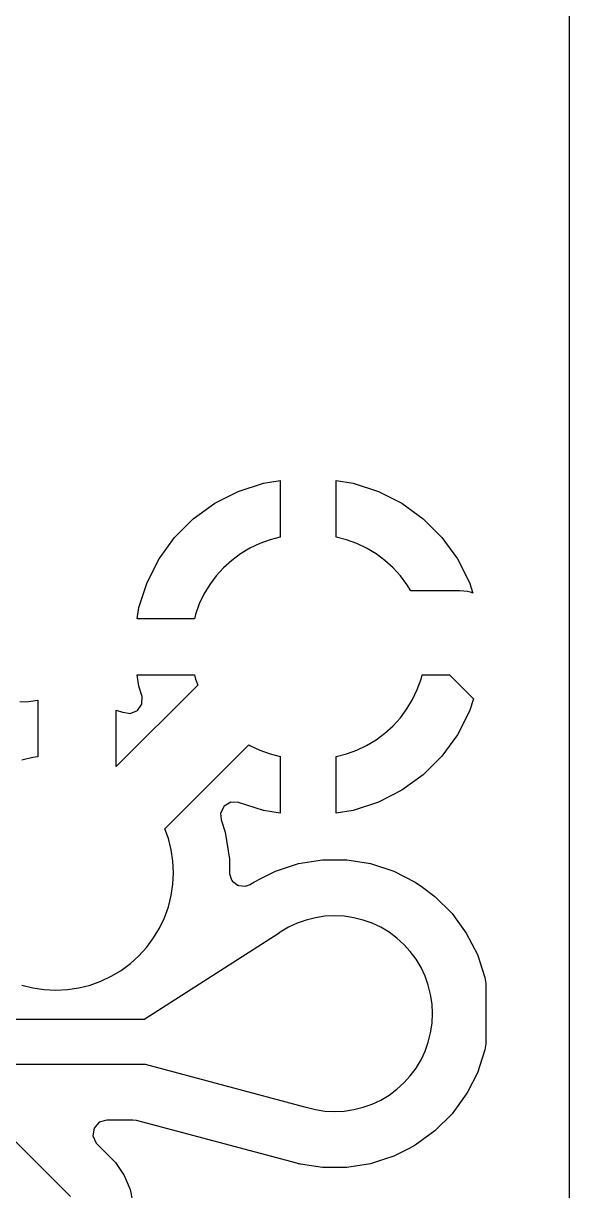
# Model space of a CAD drawing. Header units: metres. Extents: x 0.3 to 99.7, y 0.3 to 59.7.
# Drawn here: x 94.82 to 99.7, y 43.27 to 53.7 of the extents above; entities that cross this region are included whole.
import ezdxf

# ---------------------------------------------------------------- set-up
doc = ezdxf.new("R2010")
doc.units = ezdxf.units.M

msp = doc.modelspace()

# ---------------------------------------------------------------- linework, layer by layer
for points in [[(99.699, 3.803), (99.699, 56.197)], [(97.115, 49.11), (97.115, 49.11), (97.115, 49.11), (97.115, 49.11), (97.115, 49.11), (97.115, 49.11), (97.115, 49.11), (97.115, 49.11), (97.115, 49.11), (97.115, 49.11), (97.115, 49.11), (97.115, 49.11), (97.115, 49.11), (97.115, 49.11), (97.115, 49.11), (97.115, 49.11), (97.115, 49.11), (97.115, 49.11), (97.115, 49.11), (97.115, 49.11), (97.115, 49.11), (97.115, 49.11), (97.115, 49.11), (97.115, 49.11), (97.115, 49.11), (97.115, 49.11), (97.115, 49.11), (97.115, 49.11), (97.115, 49.11), (97.115, 49.11), (97.025, 49.087), (96.932, 49.054), (96.844, 49.012), (96.759, 48.961), (96.681, 48.903), (96.608, 48.837), (96.542, 48.764), (96.484, 48.686), (96.433, 48.601), (96.391, 48.513), (96.358, 48.42), (96.348, 48.38), (96.348, 48.38), (96.348, 48.38), (96.348, 48.38), (96.348, 48.38), (96.348, 48.38), (96.348, 48.38), (96.348, 48.38), (96.348, 48.38), (96.348, 48.38), (96.348, 48.38), (96.348, 48.38), (96.348, 48.38), (96.348, 48.38), (96.348, 48.38), (96.348, 48.38), (96.348, 48.38), (96.348, 48.38), (96.348, 48.38), (96.348, 48.38), (96.348, 48.38), (96.348, 48.38), (96.348, 48.38), (96.348, 48.38), (96.348, 48.38), (96.348, 48.38), (96.348, 48.38), (96.348, 48.38), (96.348, 48.38), (96.348, 48.38), (95.836, 48.38), (95.836, 48.38), (95.836, 48.38), (95.836, 48.38), (95.836, 48.38), (95.836, 48.38), (95.836, 48.38), (95.836, 48.38), (95.836, 48.38), (95.836, 48.38), (95.836, 48.38), (95.836, 48.38), (95.836, 48.38), (95.836, 48.38), (95.836, 48.38), (95.836, 48.38), (95.836, 48.38), (95.836, 48.38), (95.836, 48.38), (95.836, 48.38), (95.836, 48.38), (95.836, 48.38), (95.836, 48.38), (95.836, 48.38), (95.836, 48.38), (95.836, 48.38), (95.836, 48.38), (95.836, 48.38), (95.836, 48.38), (95.836, 48.38), (95.836, 48.38), (95.836, 48.38), (95.836, 48.38), (95.836, 48.38), (95.836, 48.38), (95.836, 48.38), (95.836, 48.38), (95.836, 48.38), (95.852, 48.481), (95.852, 48.481), (95.852, 48.481), (95.852, 48.481), (95.852, 48.481), (95.852, 48.481), (95.925, 48.706), (95.925, 48.706), (95.925, 48.706), (95.925, 48.706), (95.925, 48.706), (95.925, 48.706), (96.032, 48.916), (96.032, 48.916), (96.032, 48.916), (96.032, 48.916), (96.032, 48.916), (96.032, 48.916), (96.171, 49.107), (96.171, 49.107), (96.171, 49.107), (96.171, 49.107), (96.171, 49.107), (96.171, 49.107), (96.338, 49.274), (96.338, 49.274), (96.338, 49.274), (96.338, 49.274), (96.338, 49.274), (96.338, 49.274), (96.529, 49.413), (96.529, 49.413), (96.529, 49.413), (96.529, 49.413), (96.529, 49.413), (96.529, 49.413), (96.739, 49.52), (96.739, 49.52), (96.739, 49.52), (96.739, 49.52), (96.739, 49.52), (96.739, 49.52), (96.964, 49.593), (96.964, 49.593), (96.964, 49.593), (96.964, 49.593), (96.964, 49.593), (96.964, 49.593), (97.115, 49.617), (97.115, 49.617), (97.115, 49.617), (97.115, 49.617), (97.115, 49.617), (97.115, 49.617), (97.115, 49.617), (97.115, 49.617), (97.115, 49.617), (97.115, 49.617), (97.115, 49.617), (97.115, 49.617), (97.115, 49.617), (97.115, 49.617), (97.115, 49.617), (97.115, 49.617), (97.115, 49.617), (97.115, 49.617), (97.115, 49.617), (97.115, 49.617), (97.115, 49.617), (97.115, 49.617), (97.115, 49.617), (97.115, 49.617), (97.115, 49.617), (97.115, 49.617), (97.115, 49.617), (97.115, 49.617), (97.115, 49.617), (97.115, 49.617), (97.115, 49.617), (97.115, 49.617), (97.115, 49.617), (97.115, 49.617), (97.115, 49.617), (97.115, 49.617), (97.115, 49.617), (97.115, 49.617), (97.115, 49.11)], [(98.836, 48.61), (98.836, 48.61), (98.836, 48.61), (98.836, 48.61), (98.836, 48.61), (98.836, 48.61), (98.836, 48.61), (98.836, 48.61), (98.836, 48.61), (98.836, 48.61), (98.836, 48.61), (98.836, 48.61), (98.836, 48.61), (98.836, 48.61), (98.836, 48.61), (98.836, 48.61), (98.836, 48.61), (98.836, 48.61), (98.836, 48.61), (98.836, 48.61), (98.836, 48.61), (98.836, 48.61), (98.836, 48.61), (98.836, 48.61), (98.836, 48.61), (98.836, 48.61), (98.836, 48.61), (98.836, 48.61), (98.836, 48.61), (98.836, 48.61), (98.836, 48.61), (98.836, 48.61), (98.836, 48.61), (98.836, 48.61), (98.836, 48.61), (98.836, 48.61), (98.836, 48.61), (98.836, 48.61), (98.836, 48.61), (98.836, 48.61), (98.836, 48.61), (98.836, 48.61), (98.836, 48.61), (98.836, 48.61), (98.836, 48.61), (98.836, 48.61), (98.836, 48.61), (98.836, 48.61), (98.822, 48.615), (98.788, 48.623), (98.754, 48.628), (98.72, 48.63), (98.28, 48.63), (98.28, 48.63), (98.28, 48.63), (98.28, 48.63), (98.28, 48.63), (98.28, 48.63), (98.28, 48.63), (98.28, 48.63), (98.28, 48.63), (98.28, 48.63), (98.28, 48.63), (98.28, 48.63), (98.28, 48.63), (98.28, 48.63), (98.28, 48.63), (98.28, 48.63), (98.28, 48.63), (98.28, 48.63), (98.28, 48.63), (98.28, 48.63), (98.28, 48.63), (98.28, 48.63), (98.28, 48.63), (98.28, 48.63), (98.246, 48.686), (98.188, 48.764), (98.122, 48.837), (98.049, 48.903), (97.971, 48.961), (97.886, 49.012), (97.798, 49.054), (97.705, 49.087), (97.615, 49.11), (97.615, 49.11), (97.615, 49.11), (97.615, 49.11), (97.615, 49.11), (97.615, 49.11), (97.615, 49.11), (97.615, 49.11), (97.615, 49.11), (97.615, 49.11), (97.615, 49.11), (97.615, 49.11), (97.615, 49.11), (97.615, 49.11), (97.615, 49.11), (97.615, 49.11), (97.615, 49.11), (97.615, 49.11), (97.615, 49.11), (97.615, 49.11), (97.615, 49.11), (97.615, 49.11), (97.615, 49.11), (97.615, 49.11), (97.615, 49.11), (97.615, 49.11), (97.615, 49.11), (97.615, 49.11), (97.615, 49.11), (97.615, 49.11), (97.615, 49.617), (97.615, 49.617), (97.615, 49.617), (97.615, 49.617), (97.615, 49.617), (97.615, 49.617), (97.615, 49.617), (97.615, 49.617), (97.615, 49.617), (97.615, 49.617), (97.615, 49.617), (97.615, 49.617), (97.615, 49.617), (97.615, 49.617), (97.615, 49.617), (97.615, 49.617), (97.615, 49.617), (97.615, 49.617), (97.615, 49.617), (97.615, 49.617), (97.615, 49.617), (97.615, 49.617), (97.615, 49.617), (97.615, 49.617), (97.615, 49.617), (97.615, 49.617), (97.615, 49.617), (97.615, 49.617), (97.615, 49.617), (97.615, 49.617), (97.615, 49.617), (97.615, 49.617), (97.615, 49.617), (97.615, 49.617), (97.615, 49.617), (97.615, 49.617), (97.615, 49.617), (97.615, 49.617), (97.766, 49.593), (97.766, 49.593), (97.766, 49.593), (97.766, 49.593), (97.766, 49.593), (97.766, 49.593), (97.991, 49.52), (97.991, 49.52), (97.991, 49.52), (97.991, 49.52), (97.991, 49.52), (97.991, 49.52), (98.201, 49.413), (98.201, 49.413), (98.201, 49.413), (98.201, 49.413), (98.201, 49.413), (98.201, 49.413), (98.392, 49.274), (98.392, 49.274), (98.392, 49.274), (98.392, 49.274), (98.392, 49.274), (98.392, 49.274), (98.559, 49.107), (98.559, 49.107), (98.559, 49.107), (98.559, 49.107), (98.559, 49.107), (98.559, 49.107), (98.698, 48.916), (98.698, 48.916), (98.698, 48.916), (98.698, 48.916), (98.698, 48.916), (98.698, 48.916), (98.805, 48.706), (98.805, 48.706), (98.805, 48.706), (98.805, 48.706), (98.805, 48.706), (98.805, 48.706), (98.836, 48.61)], [(96.348, 47.88), (96.348, 47.88), (96.348, 47.88), (96.348, 47.88), (96.348, 47.88), (96.348, 47.88), (96.348, 47.88), (96.348, 47.88), (96.348, 47.88), (96.348, 47.88), (96.348, 47.88), (96.348, 47.88), (96.348, 47.88), (96.348, 47.88), (96.348, 47.88), (96.348, 47.88), (96.348, 47.88), (96.348, 47.88), (96.348, 47.88), (96.348, 47.88), (96.348, 47.88), (96.348, 47.88), (96.348, 47.88), (96.348, 47.88), (96.348, 47.88), (96.348, 47.88), (96.348, 47.88), (96.348, 47.88), (96.348, 47.88), (96.348, 47.88), (96.358, 47.84), (96.377, 47.787), (96.377, 47.787), (96.377, 47.787), (96.377, 47.787), (96.377, 47.787), (96.377, 47.787), (96.377, 47.787), (96.377, 47.787), (96.377, 47.787), (96.377, 47.787), (96.377, 47.787), (96.377, 47.787), (96.377, 47.787), (96.377, 47.787), (96.377, 47.787), (96.377, 47.787), (96.377, 47.787), (96.377, 47.787), (96.377, 47.787), (96.377, 47.787), (96.377, 47.787), (96.377, 47.787), (96.377, 47.787), (96.377, 47.787), (95.65, 47.06), (95.65, 47.06), (95.65, 47.06), (95.65, 47.06), (95.65, 47.06), (95.65, 47.06), (95.65, 47.06), (95.65, 47.06), (95.65, 47.06), (95.65, 47.06), (95.65, 47.06), (95.65, 47.06), (95.65, 47.06), (95.65, 47.06), (95.65, 47.06), (95.65, 47.06), (95.65, 47.06), (95.65, 47.06), (95.65, 47.06), (95.65, 47.06), (95.65, 47.06), (95.65, 47.06), (95.65, 47.06), (95.65, 47.06), (95.65, 47.06), (95.65, 47.06), (95.65, 47.06), (95.65, 47.06), (95.65, 47.06), (95.65, 47.06), (95.65, 47.06), (95.65, 47.06), (95.65, 47.06), (95.65, 47.06), (95.65, 47.06), (95.65, 47.06), (95.65, 47.06), (95.65, 47.06), (95.65, 47.06), (95.65, 47.06), (95.65, 47.06), (95.65, 47.06), (95.65, 47.06), (95.65, 47.06), (95.65, 47.06), (95.65, 47.06), (95.65, 47.06), (95.65, 47.06), (95.65, 47.06), (95.65, 47.06), (95.65, 47.564), (95.65, 47.564), (95.65, 47.564), (95.65, 47.564), (95.65, 47.564), (95.65, 47.564), (95.65, 47.564), (95.65, 47.564), (95.65, 47.564), (95.65, 47.564), (95.65, 47.564), (95.65, 47.564), (95.65, 47.564), (95.65, 47.564), (95.65, 47.564), (95.65, 47.564), (95.65, 47.564), (95.65, 47.564), (95.65, 47.564), (95.65, 47.564), (95.65, 47.564), (95.65, 47.564), (95.65, 47.564), (95.65, 47.564), (95.65, 47.564), (95.65, 47.564), (95.65, 47.564), (95.65, 47.564), (95.65, 47.564), (95.65, 47.564), (95.65, 47.564), (95.65, 47.564), (95.65, 47.564), (95.65, 47.564), (95.65, 47.564), (95.65, 47.564), (95.65, 47.564), (95.65, 47.564), (95.65, 47.564), (95.65, 47.564), (95.705, 47.546), (95.705, 47.546), (95.705, 47.546), (95.705, 47.546), (95.71, 47.545), (95.71, 47.546), (95.71, 47.546), (95.71, 47.546), (95.71, 47.546), (95.71, 47.546), (95.71, 47.546), (95.71, 47.546), (95.71, 47.546), (95.71, 47.546), (95.71, 47.546), (95.71, 47.546), (95.71, 47.546), (95.71, 47.546), (95.71, 47.546), (95.71, 47.546), (95.71, 47.546), (95.71, 47.546), (95.71, 47.546), (95.71, 47.546), (95.71, 47.546), (95.71, 47.546), (95.71, 47.546), (95.71, 47.546), (95.71, 47.546), (95.71, 47.546), (95.71, 47.546), (95.71, 47.546), (95.71, 47.546), (95.71, 47.546), (95.71, 47.546), (95.773, 47.534), (95.838, 47.56), (95.878, 47.617), (95.881, 47.687), (95.879, 47.695), (95.852, 47.779), (95.852, 47.779), (95.852, 47.779), (95.852, 47.779), (95.852, 47.779), (95.852, 47.779), (95.836, 47.88), (95.836, 47.88), (95.836, 47.88), (95.836, 47.88), (95.836, 47.88), (95.836, 47.88), (95.836, 47.88), (95.836, 47.88), (95.836, 47.88), (95.836, 47.88), (95.836, 47.88), (95.836, 47.88), (95.836, 47.88), (95.836, 47.88), (95.836, 47.88), (95.836, 47.88), (95.836, 47.88), (95.836, 47.88), (95.836, 47.88), (95.836, 47.88), (95.836, 47.88), (95.836, 47.88), (95.836, 47.88), (95.836, 47.88), (95.836, 47.88), (95.836, 47.88), (95.836, 47.88), (95.836, 47.88), (95.836, 47.88), (95.836, 47.88), (95.836, 47.88), (95.836, 47.88), (95.836, 47.88), (95.836, 47.88), (95.836, 47.88), (95.836, 47.88), (95.836, 47.88), (95.836, 47.88), (96.348, 47.88)], [(97.766, 46.667), (97.766, 46.667), (97.766, 46.667), (97.766, 46.667), (97.766, 46.667), (97.766, 46.667), (97.766, 46.667), (97.615, 46.643), (97.615, 46.643), (97.615, 46.643), (97.615, 46.643), (97.615, 46.643), (97.615, 46.643), (97.615, 46.643), (97.615, 46.643), (97.615, 46.643), (97.615, 46.643), (97.615, 46.643), (97.615, 46.643), (97.615, 46.643), (97.615, 46.643), (97.615, 46.643), (97.615, 46.643), (97.615, 46.643), (97.615, 46.643), (97.615, 46.643), (97.615, 46.643), (97.615, 46.643), (97.615, 46.643), (97.615, 46.643), (97.615, 46.643), (97.615, 46.643), (97.615, 46.643), (97.615, 46.643), (97.615, 46.643), (97.615, 46.643), (97.615, 46.643), (97.615, 46.643), (97.615, 46.643), (97.615, 46.643), (97.615, 46.643), (97.615, 46.643), (97.615, 46.643), (97.615, 46.643), (97.615, 46.643), (97.615, 47.15), (97.615, 47.15), (97.615, 47.15), (97.615, 47.15), (97.615, 47.15), (97.615, 47.15), (97.615, 47.15), (97.615, 47.15), (97.615, 47.15), (97.615, 47.15), (97.615, 47.15), (97.615, 47.15), (97.615, 47.15), (97.615, 47.15), (97.615, 47.15), (97.615, 47.15), (97.615, 47.15), (97.615, 47.15), (97.615, 47.15), (97.615, 47.15), (97.615, 47.15), (97.615, 47.15), (97.615, 47.15), (97.615, 47.15), (97.615, 47.15), (97.615, 47.15), (97.615, 47.15), (97.615, 47.15), (97.615, 47.15), (97.615, 47.15), (97.705, 47.173), (97.798, 47.206), (97.886, 47.248), (97.971, 47.299), (98.049, 47.357), (98.122, 47.423), (98.188, 47.496), (98.246, 47.574), (98.297, 47.659), (98.339, 47.747), (98.372, 47.84), (98.382, 47.88), (98.382, 47.88), (98.382, 47.88), (98.382, 47.88), (98.382, 47.88), (98.382, 47.88), (98.382, 47.88), (98.382, 47.88), (98.382, 47.88), (98.382, 47.88), (98.382, 47.88), (98.382, 47.88), (98.382, 47.88), (98.382, 47.88), (98.382, 47.88), (98.382, 47.88), (98.382, 47.88), (98.382, 47.88), (98.382, 47.88), (98.382, 47.88), (98.382, 47.88), (98.382, 47.88), (98.382, 47.88), (98.382, 47.88), (98.382, 47.88), (98.382, 47.88), (98.382, 47.88), (98.382, 47.88), (98.382, 47.88), (98.382, 47.88), (98.625, 47.88), (98.625, 47.88), (98.625, 47.88), (98.625, 47.88), (98.625, 47.88), (98.625, 47.88), (98.625, 47.88), (98.625, 47.88), (98.625, 47.88), (98.625, 47.88), (98.625, 47.88), (98.625, 47.88), (98.625, 47.88), (98.625, 47.88), (98.625, 47.88), (98.625, 47.88), (98.625, 47.88), (98.625, 47.88), (98.841, 47.664), (98.841, 47.664), (98.841, 47.664), (98.841, 47.664), (98.841, 47.664), (98.841, 47.664), (98.841, 47.664), (98.841, 47.664), (98.841, 47.664), (98.841, 47.664), (98.841, 47.664), (98.841, 47.664), (98.841, 47.664), (98.841, 47.664), (98.841, 47.664), (98.841, 47.664), (98.841, 47.664), (98.841, 47.664), (98.841, 47.664), (98.841, 47.664), (98.841, 47.664), (98.841, 47.664), (98.841, 47.664), (98.841, 47.664), (98.805, 47.554), (98.805, 47.554), (98.805, 47.554), (98.805, 47.554), (98.805, 47.554), (98.805, 47.554), (98.698, 47.344), (98.698, 47.344), (98.698, 47.344), (98.698, 47.344), (98.698, 47.344), (98.698, 47.344), (98.559, 47.153), (98.559, 47.153), (98.559, 47.153), (98.559, 47.153), (98.559, 47.153), (98.559, 47.153), (98.392, 46.986), (98.392, 46.986), (98.392, 46.986), (98.392, 46.986), (98.392, 46.986), (98.392, 46.986), (98.201, 46.847), (98.201, 46.847), (98.201, 46.847), (98.201, 46.847), (98.201, 46.847), (98.201, 46.847), (97.991, 46.74), (97.991, 46.74), (97.991, 46.74), (97.991, 46.74), (97.991, 46.74), (97.991, 46.74), (97.766, 46.667), (97.766, 46.667)], [(94.789, 47.641), (94.844, 47.637), (94.95, 47.654), (94.95, 47.654), (94.95, 47.654), (94.95, 47.654), (94.95, 47.654), (94.95, 47.654), (94.95, 47.654), (94.95, 47.654), (94.95, 47.654), (94.95, 47.654), (94.95, 47.654), (94.95, 47.654), (94.95, 47.654), (94.95, 47.654), (94.95, 47.654), (94.95, 47.654), (94.95, 47.654), (94.95, 47.654), (94.95, 47.654), (94.95, 47.654), (94.95, 47.654), (94.95, 47.654), (94.95, 47.654), (94.95, 47.654), (94.95, 47.654), (94.95, 47.654), (94.95, 47.654), (94.95, 47.654), (94.95, 47.654), (94.95, 47.654), (94.95, 47.654), (94.95, 47.654), (94.95, 47.654), (94.95, 47.654), (94.95, 47.654), (94.95, 47.654), (94.95, 47.654), (94.95, 47.654), (94.95, 47.146), (94.95, 47.146), (94.95, 47.146), (94.95, 47.146), (94.95, 47.146), (94.95, 47.146), (94.95, 47.146), (94.95, 47.146), (94.95, 47.146), (94.95, 47.146), (94.95, 47.146), (94.95, 47.146), (94.95, 47.146), (94.95, 47.146), (94.95, 47.146), (94.95, 47.146), (94.95, 47.146), (94.95, 47.146), (94.95, 47.146), (94.95, 47.146), (94.95, 47.146), (94.95, 47.146), (94.95, 47.146), (94.95, 47.146), (94.95, 47.146), (94.95, 47.146), (94.95, 47.146), (94.95, 47.146), (94.95, 47.146), (94.95, 47.146), (94.95, 47.146), (94.95, 47.146), (94.905, 47.14), (94.805, 47.115)], [(94.805, 45.105), (94.905, 45.08), (95.007, 45.065), (95.11, 45.06), (95.213, 45.065), (95.315, 45.08), (95.415, 45.105), (95.512, 45.14), (95.605, 45.184), (95.693, 45.237), (95.776, 45.298), (95.852, 45.368), (95.922, 45.444), (95.983, 45.527), (96.036, 45.615), (96.08, 45.708), (96.115, 45.805), (96.14, 45.905), (96.155, 46.007), (96.16, 46.11), (96.155, 46.213), (96.14, 46.315), (96.115, 46.415), (96.083, 46.503), (96.083, 46.503), (96.083, 46.503), (96.083, 46.503), (96.083, 46.503), (96.083, 46.503), (96.083, 46.503), (96.083, 46.503), (96.083, 46.503), (96.083, 46.503), (96.083, 46.503), (96.083, 46.503), (96.083, 46.503), (96.083, 46.503), (96.083, 46.503), (96.083, 46.503), (96.083, 46.503), (96.083, 46.503), (96.083, 46.503), (96.083, 46.503), (96.083, 46.503), (96.083, 46.503), (96.083, 46.503), (96.083, 46.503), (96.834, 47.254), (96.834, 47.254), (96.834, 47.254), (96.834, 47.254), (96.834, 47.254), (96.834, 47.254), (96.834, 47.254), (96.834, 47.254), (96.834, 47.254), (96.834, 47.254), (96.834, 47.254), (96.834, 47.254), (96.834, 47.254), (96.834, 47.254), (96.834, 47.254), (96.834, 47.254), (96.834, 47.254), (96.834, 47.254), (96.834, 47.254), (96.834, 47.254), (96.834, 47.254), (96.834, 47.254), (96.834, 47.254), (96.834, 47.254), (96.834, 47.254), (96.834, 47.254), (96.834, 47.254), (96.834, 47.254), (96.834, 47.254), (96.834, 47.254), (96.844, 47.248), (96.932, 47.206), (97.025, 47.173), (97.115, 47.15), (97.115, 47.15), (97.115, 47.15), (97.115, 47.15), (97.115, 47.15), (97.115, 47.15), (97.115, 47.15), (97.115, 47.15), (97.115, 47.15), (97.115, 47.15), (97.115, 47.15), (97.115, 47.15), (97.115, 47.15), (97.115, 47.15), (97.115, 47.15), (97.115, 47.15), (97.115, 47.15), (97.115, 47.15), (97.115, 47.15), (97.115, 47.15), (97.115, 47.15), (97.115, 47.15), (97.115, 47.15), (97.115, 47.15), (97.115, 47.15), (97.115, 47.15), (97.115, 47.15), (97.115, 47.15), (97.115, 47.15), (97.115, 47.15), (97.115, 46.643), (97.115, 46.643), (97.115, 46.643), (97.115, 46.643), (97.115, 46.643), (97.115, 46.643), (97.115, 46.643), (97.115, 46.643), (97.115, 46.643), (97.115, 46.643), (97.115, 46.643), (97.115, 46.643), (97.115, 46.643), (97.115, 46.643), (97.115, 46.643), (97.115, 46.643), (97.115, 46.643), (97.115, 46.643), (97.115, 46.643), (97.115, 46.643), (97.115, 46.643), (97.115, 46.643), (97.115, 46.643), (97.115, 46.643), (97.115, 46.643), (97.115, 46.643), (97.115, 46.643), (97.115, 46.643), (97.115, 46.643), (97.115, 46.643), (97.115, 46.643), (97.115, 46.643), (97.115, 46.643), (97.115, 46.643), (97.115, 46.643), (97.115, 46.643), (97.115, 46.643), (97.115, 46.643), (96.964, 46.667), (96.964, 46.667), (96.964, 46.667), (96.964, 46.667), (96.964, 46.667), (96.964, 46.667), (96.964, 46.667), (96.964, 46.667), (96.742, 46.739), (96.673, 46.741), (96.613, 46.705), (96.582, 46.642), (96.586, 46.583), (96.622, 46.473), (96.622, 46.473), (96.622, 46.473), (96.622, 46.473), (96.622, 46.473), (96.622, 46.473), (96.622, 46.473), (96.622, 46.473), (96.622, 46.473), (96.66, 46.232), (96.66, 46.232), (96.66, 46.232), (96.66, 46.232), (96.66, 46.232), (96.66, 46.232), (96.66, 46.113), (96.662, 46.107), (96.662, 46.107), (96.662, 46.107), (96.662, 46.107), (96.662, 46.107), (96.662, 46.107), (96.662, 46.107), (96.662, 46.107), (96.662, 46.107), (96.662, 46.107), (96.662, 46.107), (96.662, 46.107), (96.661, 46.101), (96.671, 46.074), (96.671, 46.074), (96.671, 46.074), (96.671, 46.074), (96.68, 46.046), (96.684, 46.042), (96.684, 46.042), (96.684, 46.042), (96.684, 46.042), (96.684, 46.042), (96.684, 46.042), (96.684, 46.042), (96.684, 46.042), (96.684, 46.042), (96.684, 46.042), (96.684, 46.042), (96.684, 46.042), (96.686, 46.036), (96.71, 46.019), (96.71, 46.019), (96.71, 46.019), (96.71, 46.019), (96.732, 46), (96.738, 45.999), (96.738, 45.999), (96.738, 45.999), (96.738, 45.999), (96.738, 45.999), (96.738, 45.999), (96.738, 45.999), (96.738, 45.999), (96.738, 45.999), (96.738, 45.999), (96.738, 45.999), (96.738, 45.999), (96.743, 45.996), (96.773, 45.994), (96.773, 45.994), (96.773, 45.994), (96.773, 45.994), (96.802, 45.99), (96.809, 45.992), (96.809, 45.992), (96.809, 45.992), (96.809, 45.992), (96.809, 45.992), (96.809, 45.992), (96.809, 45.992), (96.809, 45.992), (96.809, 45.992), (96.809, 45.992), (96.813, 45.992), (96.846, 46.005), (96.859, 46.013), (96.87, 46.02), (96.879, 46.026), (96.879, 46.026), (96.879, 46.026), (96.879, 46.026), (96.879, 46.026), (96.879, 46.026), (96.879, 46.026), (96.879, 46.026), (96.879, 46.026), (96.879, 46.026), (96.879, 46.026), (96.879, 46.026), (96.879, 46.026), (96.879, 46.026), (96.879, 46.026), (96.879, 46.026), (96.879, 46.026), (96.879, 46.026), (96.879, 46.026), (96.879, 46.026), (96.879, 46.026), (96.879, 46.026), (96.879, 46.026), (96.879, 46.026), (96.879, 46.026), (96.879, 46.026), (96.879, 46.026), (96.879, 46.026), (96.879, 46.026), (96.879, 46.026), (96.879, 46.026), (96.879, 46.026), (96.879, 46.026), (96.879, 46.026), (96.879, 46.026), (96.879, 46.026), (96.879, 46.026), (96.879, 46.026), (96.879, 46.026), (96.879, 46.026), (96.879, 46.026), (96.879, 46.026), (96.879, 46.026), (96.879, 46.026), (96.879, 46.026), (96.879, 46.026), (96.879, 46.026), (96.879, 46.026), (96.879, 46.026), (96.879, 46.026), (96.879, 46.026), (96.879, 46.026), (96.879, 46.026), (96.879, 46.026), (96.879, 46.026), (96.879, 46.026), (96.879, 46.026), (96.879, 46.026), (96.947, 46.061), (97.072, 46.125), (97.072, 46.125), (97.072, 46.125), (97.072, 46.125), (97.072, 46.125), (97.072, 46.125), (97.072, 46.125), (97.072, 46.125), (97.072, 46.125), (97.072, 46.125), (97.278, 46.192), (97.278, 46.192), (97.278, 46.192), (97.278, 46.192), (97.278, 46.192), (97.278, 46.192), (97.431, 46.216), (97.492, 46.225), (97.492, 46.225), (97.492, 46.225), (97.492, 46.225), (97.492, 46.225), (97.492, 46.225), (97.708, 46.225), (97.708, 46.225), (97.708, 46.225), (97.708, 46.225), (97.708, 46.225), (97.708, 46.225), (97.769, 46.216), (97.922, 46.192), (97.922, 46.192), (97.922, 46.192), (97.922, 46.192), (97.922, 46.192), (97.922, 46.192), (98.128, 46.125), (98.128, 46.125), (98.128, 46.125), (98.128, 46.125), (98.128, 46.125), (98.128, 46.125), (98.128, 46.125), (98.128, 46.125), (98.128, 46.125), (98.128, 46.125), (98.321, 46.026), (98.321, 46.026), (98.321, 46.026), (98.321, 46.026), (98.321, 46.026), (98.321, 46.026), (98.385, 45.98), (98.496, 45.899), (98.496, 45.899), (98.496, 45.899), (98.496, 45.899), (98.496, 45.899), (98.496, 45.899), (98.496, 45.899), (98.496, 45.899), (98.496, 45.899), (98.496, 45.899), (98.496, 45.899), (98.496, 45.899), (98.496, 45.899), (98.496, 45.899), (98.496, 45.899), (98.496, 45.899), (98.496, 45.899), (98.496, 45.899), (98.496, 45.899), (98.496, 45.899), (98.496, 45.899), (98.496, 45.899), (98.496, 45.899), (98.496, 45.899), (98.496, 45.899), (98.649, 45.746), (98.649, 45.746), (98.649, 45.746), (98.649, 45.746), (98.649, 45.746), (98.649, 45.746), (98.649, 45.746), (98.649, 45.746), (98.649, 45.746), (98.649, 45.746), (98.649, 45.746), (98.649, 45.746), (98.649, 45.746), (98.649, 45.746), (98.649, 45.746), (98.649, 45.746), (98.649, 45.746), (98.649, 45.746), (98.649, 45.746), (98.649, 45.746), (98.649, 45.746), (98.649, 45.746), (98.649, 45.746), (98.649, 45.746), (98.649, 45.746), (98.686, 45.696), (98.776, 45.571), (98.776, 45.571), (98.776, 45.571), (98.776, 45.571), (98.776, 45.571), (98.776, 45.571), (98.875, 45.378), (98.875, 45.378), (98.875, 45.378), (98.875, 45.378), (98.875, 45.378), (98.875, 45.378), (98.875, 45.378), (98.875, 45.378), (98.875, 45.378), (98.875, 45.378), (98.942, 45.172), (98.942, 45.172), (98.942, 45.172), (98.942, 45.172), (98.942, 45.172), (98.942, 45.172), (98.95, 45.12), (98.95, 45.12), (98.95, 45.12), (98.95, 45.12), (98.95, 45.12), (98.95, 45.12), (98.95, 44.58), (98.95, 44.58), (98.95, 44.58), (98.95, 44.58), (98.95, 44.58), (98.95, 44.58), (98.942, 44.528), (98.942, 44.528), (98.942, 44.528), (98.942, 44.528), (98.942, 44.528), (98.942, 44.528), (98.875, 44.322), (98.875, 44.322), (98.875, 44.322), (98.875, 44.322), (98.875, 44.322), (98.875, 44.322), (98.875, 44.322), (98.875, 44.322), (98.875, 44.322), (98.875, 44.322), (98.789, 44.153), (98.776, 44.129), (98.776, 44.129), (98.776, 44.129), (98.776, 44.129), (98.776, 44.129), (98.776, 44.129), (98.649, 43.954), (98.649, 43.954), (98.649, 43.954), (98.649, 43.954), (98.649, 43.954), (98.649, 43.954), (98.496, 43.801), (98.496, 43.801), (98.496, 43.801), (98.496, 43.801), (98.496, 43.801), (98.496, 43.801), (98.321, 43.674), (98.321, 43.674), (98.321, 43.674), (98.321, 43.674), (98.321, 43.674), (98.321, 43.674), (98.265, 43.645), (98.128, 43.575), (98.128, 43.575), (98.128, 43.575), (98.128, 43.575), (98.128, 43.575), (98.128, 43.575), (98.128, 43.575), (98.128, 43.575), (98.128, 43.575), (98.128, 43.575), (98.038, 43.546), (97.922, 43.508), (97.922, 43.508), (97.922, 43.508), (97.922, 43.508), (97.922, 43.508), (97.922, 43.508), (97.708, 43.474), (97.708, 43.474), (97.708, 43.474), (97.708, 43.474), (97.708, 43.474), (97.708, 43.474), (97.492, 43.474), (97.492, 43.474), (97.492, 43.474), (97.492, 43.474), (97.492, 43.474), (97.492, 43.474), (97.296, 43.505), (97.287, 43.507), (97.287, 43.507), (97.287, 43.507), (97.287, 43.507), (97.284, 43.507), (97.278, 43.508), (97.278, 43.508), (97.278, 43.508), (97.278, 43.508), (97.278, 43.508), (97.278, 43.508), (97.27, 43.511), (97.264, 43.513), (95.831, 43.894), (95.799, 43.898), (95.564, 43.898), (95.497, 43.879), (95.451, 43.826), (95.441, 43.757), (95.47, 43.693), (95.476, 43.687), (95.644, 43.519), (95.644, 43.519), (95.644, 43.519), (95.644, 43.519), (95.644, 43.519), (95.644, 43.519), (95.644, 43.519), (95.721, 43.404), (95.721, 43.404), (95.721, 43.404), (95.721, 43.404), (95.721, 43.404), (95.721, 43.404), (95.774, 43.277), (95.774, 43.277), (95.774, 43.277), (95.774, 43.277), (95.774, 43.277), (95.774, 43.277), (95.774, 43.277), (95.774, 43.277), (95.795, 43.17)], [(94.484, 44.399), (95.905, 44.399), (95.905, 44.399), (95.905, 44.399), (95.905, 44.399), (95.905, 44.399), (95.905, 44.399), (95.905, 44.399), (95.905, 44.399), (95.905, 44.399), (95.905, 44.399), (95.905, 44.399), (95.905, 44.399), (95.909, 44.397), (97.332, 44.018), (97.332, 44.018), (97.332, 44.018), (97.332, 44.018), (97.346, 44.013), (97.429, 43.992), (97.514, 43.979), (97.6, 43.975), (97.686, 43.979), (97.771, 43.992), (97.854, 44.013), (97.935, 44.042), (98.012, 44.078), (98.086, 44.122), (98.155, 44.174), (98.219, 44.231), (98.276, 44.295), (98.328, 44.364), (98.372, 44.438), (98.408, 44.515), (98.437, 44.596), (98.458, 44.679), (98.471, 44.764), (98.475, 44.85), (98.471, 44.936), (98.458, 45.021), (98.437, 45.104), (98.408, 45.185), (98.372, 45.262), (98.328, 45.336), (98.276, 45.405), (98.219, 45.469), (98.155, 45.526), (98.086, 45.578), (98.012, 45.622), (97.935, 45.658), (97.854, 45.687), (97.771, 45.708), (97.686, 45.721), (97.6, 45.725), (97.514, 45.721), (97.429, 45.708), (97.346, 45.687), (97.265, 45.658), (97.188, 45.622), (97.114, 45.578), (97.106, 45.572), (97.106, 45.572), (97.106, 45.572), (97.106, 45.572), (97.106, 45.572), (97.106, 45.572), (97.106, 45.572), (97.106, 45.572), (97.106, 45.572), (97.106, 45.572), (97.106, 45.572), (97.106, 45.572), (97.104, 45.571), (95.905, 44.802), (95.903, 44.799), (95.903, 44.799), (95.903, 44.799), (95.903, 44.799), (95.903, 44.799), (95.903, 44.799), (95.903, 44.799), (95.903, 44.799), (95.903, 44.799), (95.903, 44.799), (95.903, 44.799), (95.903, 44.799), (95.903, 44.799), (95.903, 44.799), (95.903, 44.799), (95.903, 44.799), (95.903, 44.799), (95.903, 44.799), (95.903, 44.799), (95.903, 44.799), (95.903, 44.799), (95.903, 44.799), (94.567, 44.799)], [(95.241, 43.214), (94.602, 43.853)]]:
    msp.add_lwpolyline(points)

doc.saveas('drawing.dxf')
